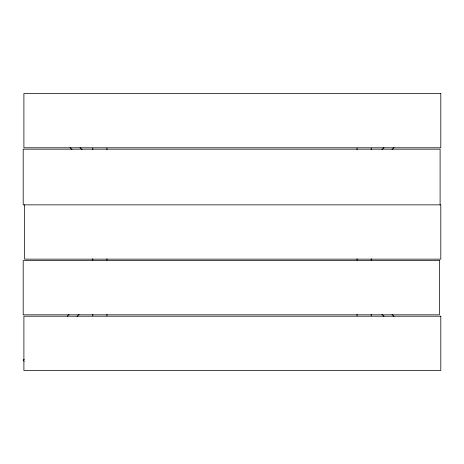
<?xml version="1.0" encoding="UTF-8"?>
<svg xmlns="http://www.w3.org/2000/svg" width="464" height="464" viewBox="0 0 464 464"><rect width="100%" height="100%" fill="white"/><g stroke="black" fill="none" stroke-linecap="round" stroke-linejoin="round"><path stroke-width="0.7" d="M24.221 359.264L23.2 360.279L24.198 361.282M67.326 316.152L69.032 314.453M77.07 316.413L79.095 314.389M381.936 149.657L383.96 147.633M391.999 149.594L394.023 147.569M391.999 314.406L394.023 316.431M381.936 314.343L383.96 316.367M80.04 147.633L82.07 149.657M69.977 147.569L72.001 149.594M440.104 204.856L440.104 149.176L23.2 149.176L23.2 204.856L440.8 204.856L440.8 259.144L24.592 259.144L24.592 204.856M371.2 148.126L371.2 149.576M371.2 258.75L371.2 260.2M371.2 314.424L371.2 315.874M357.06 148.126L357.06 149.576M357.06 258.75L357.06 260.2M357.06 314.424L357.06 315.874M106.946 148.126L106.946 149.576M106.946 258.75L106.946 260.2M106.946 314.424L106.946 315.874M92.8 148.126L92.8 149.576M92.8 258.75L92.8 260.2M92.8 314.424L92.8 315.874M440.8 93.496L23.896 93.496L23.896 147.784L440.8 147.784L440.8 93.496M439.408 260.536L23.2 260.536L23.2 314.824L439.408 314.824L439.408 260.536M440.8 316.216L23.896 316.216L23.896 370.504L440.8 370.504L440.8 316.216"/></g></svg>
